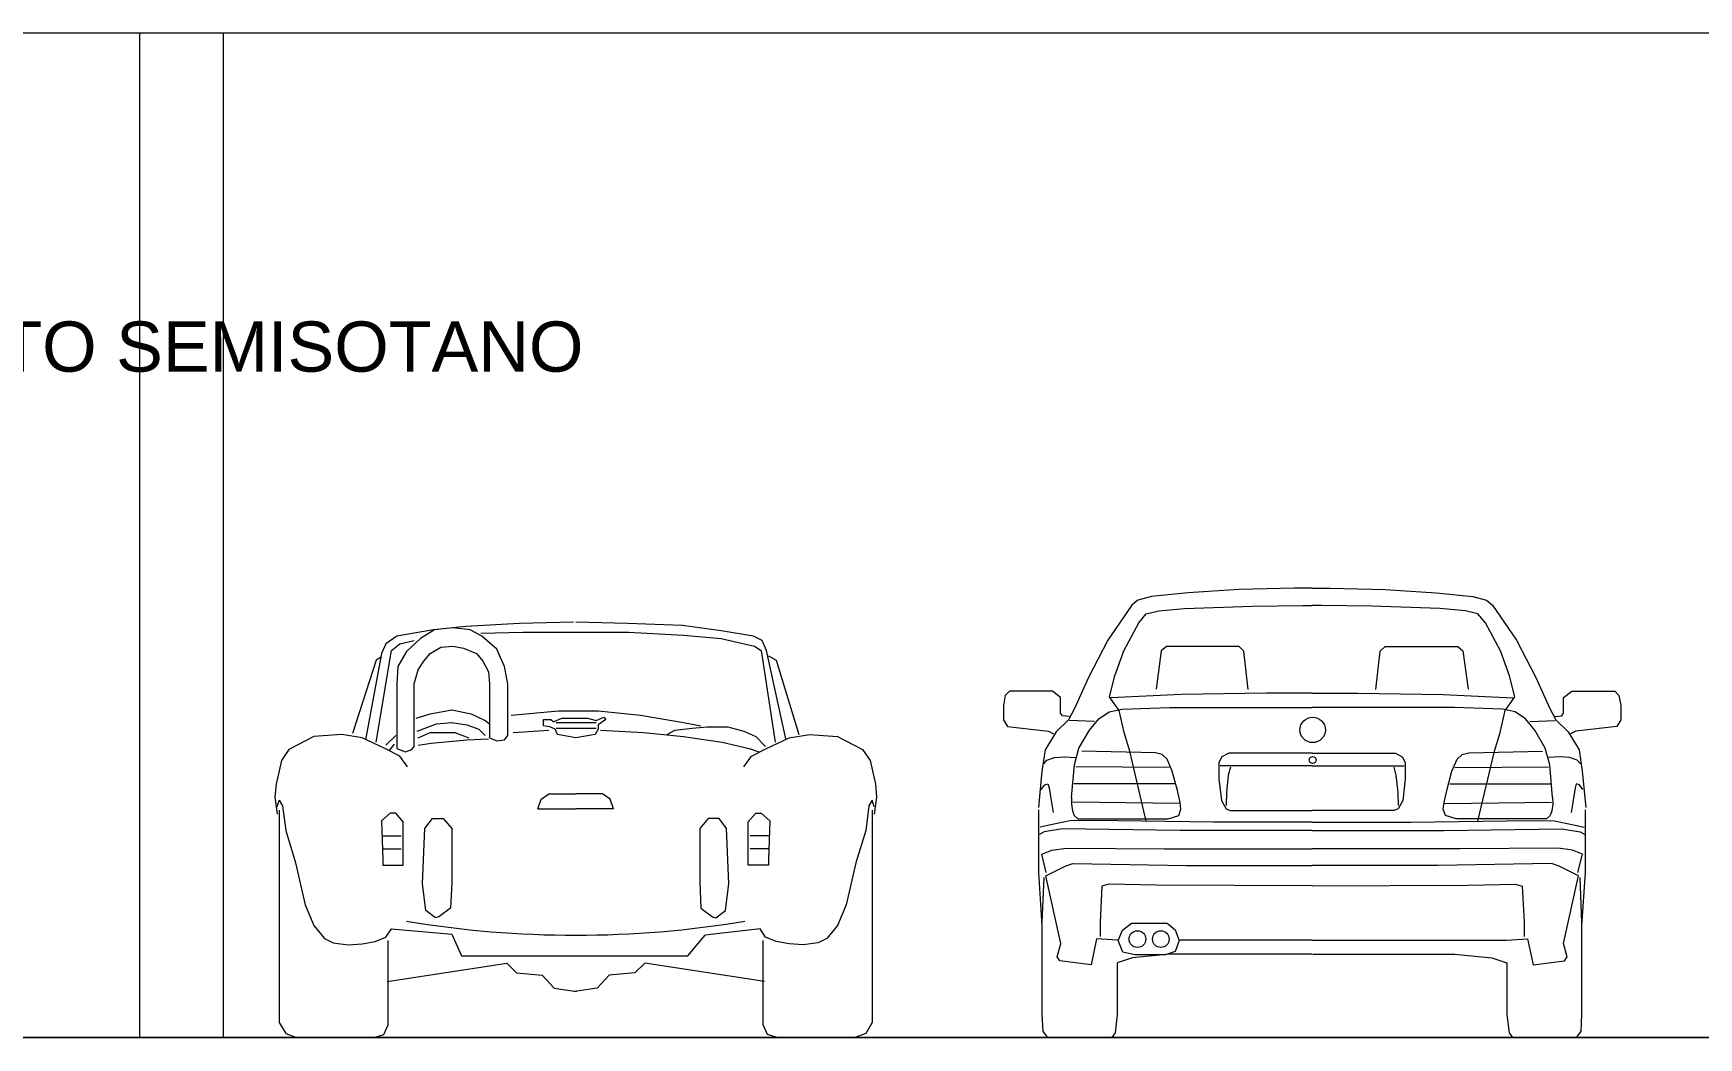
# Model space of a CAD drawing. Header units: metres. Extents: x -2 to 3328848, y -2 to 2725060.
# Drawn here: x 1663802.19 to 1663851.97, y 1363018.75 to 1363048.75 of the extents above; entities that cross this region are included whole.
import ezdxf

# ---------------------------------------------------------------- set-up
doc = ezdxf.new("R2010")
doc.units = ezdxf.units.M
doc.layers.get('0').update_dxf_attribs({"color": 253, "lineweight": 0})
doc.layers.add('DIEN HOA', color=253, linetype='Continuous', lineweight=0)
doc.styles.get("Standard").update_dxf_attribs({"font": 'arial.ttf'})

msp = doc.modelspace()

# ---------------------------------------------------------------- linework, layer by layer
for p, q in [((1663856.859, 1363048.749), (1663734.859, 1363048.749)), ((1663805.359, 1363048.749), (1663805.359, 1363018.749)), ((1663807.859, 1363048.749), (1663807.859, 1363018.749)), ((1663952.859, 1363018.749), (1663732.859, 1363018.749)), ((1663952.859, 1363018.749), (1663732.859, 1363018.749))]:
    msp.add_line(p, q)
at = {"linetype": 'Continuous'}
msp.add_line((1663732.859, 1363018.749), (1663952.859, 1363018.749), dxfattribs=at)
at = {"layer": 'DIEN HOA'}
for p, q in [((1663838.238, 1363032.138), (1663836.713, 1363032.032)), ((1663839.879, 1363032.176), (1663838.238, 1363032.138)), ((1663840.417, 1363032.176), (1663839.879, 1363032.176)), ((1663840.417, 1363032.176), (1663840.955, 1363032.176)), ((1663840.955, 1363032.176), (1663842.596, 1363032.138)), ((1663842.596, 1363032.138), (1663844.121, 1363032.032)), ((1663835.024, 1363031.665), (1663834.31, 1363030.623)), ((1663835.208, 1363031.819), (1663835.024, 1363031.665)), ((1663835.613, 1363031.925), (1663835.208, 1363031.819)), ((1663836.713, 1363032.032), (1663835.613, 1363031.925)), ((1663835.835, 1363031.501), (1663836.597, 1363031.569)), ((1663836.597, 1363031.569), (1663838.634, 1363031.636)), ((1663838.634, 1363031.636), (1663840.139, 1363031.655)), ((1663840.139, 1363031.655), (1663840.417, 1363031.655)), ((1663840.695, 1363031.655), (1663840.417, 1363031.655)), ((1663842.2, 1363031.636), (1663840.695, 1363031.655)), ((1663844.237, 1363031.569), (1663842.2, 1363031.636)), ((1663844.121, 1363032.032), (1663845.221, 1363031.925)), ((1663844.999, 1363031.501), (1663844.237, 1363031.569)), ((1663845.221, 1363031.925), (1663845.626, 1363031.819)), ((1663845.626, 1363031.819), (1663845.81, 1363031.665)), ((1663845.81, 1363031.665), (1663846.524, 1363030.623)), ((1663816.726, 1363031.124), (1663815.115, 1363031.027)), ((1663818.337, 1363031.156), (1663816.726, 1363031.124)), ((1663819.949, 1363031.124), (1663818.402, 1363031.156)), ((1663821.592, 1363031.059), (1663819.949, 1363031.124)), ((1663822.752, 1363030.898), (1663821.592, 1363031.059)), ((1663834.784, 1363030.305), (1663835.237, 1363031.144)), ((1663835.237, 1363031.144), (1663835.458, 1363031.405)), ((1663835.458, 1363031.405), (1663835.835, 1363031.501)), ((1663845.375, 1363031.405), (1663844.999, 1363031.501)), ((1663845.597, 1363031.144), (1663845.375, 1363031.405)), ((1663846.05, 1363030.305), (1663845.597, 1363031.144)), ((1663813.052, 1363030.737), (1663812.73, 1363030.512)), ((1663814.148, 1363030.931), (1663813.052, 1363030.737)), ((1663813.149, 1363030.512), (1663813.568, 1363030.608)), ((1663813.761, 1363030.673), (1663813.342, 1363030.286)), ((1663814.18, 1363030.931), (1663813.761, 1363030.673)), ((1663815.115, 1363031.027), (1663814.148, 1363030.931)), ((1663814.728, 1363030.995), (1663814.18, 1363030.931)), ((1663815.244, 1363030.931), (1663814.728, 1363030.995)), ((1663815.598, 1363030.737), (1663815.244, 1363030.931)), ((1663815.566, 1363030.834), (1663816.823, 1363030.866)), ((1663816.049, 1363030.35), (1663815.598, 1363030.737)), ((1663816.823, 1363030.866), (1663819.981, 1363030.866)), ((1663819.981, 1363030.866), (1663821.624, 1363030.769)), ((1663821.624, 1363030.769), (1663822.752, 1363030.673)), ((1663823.719, 1363030.737), (1663822.752, 1363030.898)), ((1663822.752, 1363030.673), (1663823.751, 1363030.447)), ((1663823.977, 1363030.608), (1663823.719, 1363030.737)), ((1663824.106, 1363030.318), (1663823.977, 1363030.608)), ((1663834.31, 1363030.623), (1663833.728, 1363029.505)), ((1663846.524, 1363030.623), (1663847.106, 1363029.505)), ((1663812.601, 1363030.222), (1663812.118, 1363027.643)), ((1663812.44, 1363027.579), (1663812.891, 1363030.318)), ((1663812.601, 1363030.125), (1663812.44, 1363030.028)), ((1663812.73, 1363030.512), (1663812.601, 1363030.222)), ((1663812.891, 1363030.318), (1663813.149, 1363030.512)), ((1663813.342, 1363030.286), (1663813.084, 1363029.835)), ((1663813.858, 1363029.996), (1663814.051, 1363030.222)), ((1663814.051, 1363030.222), (1663814.373, 1363030.415)), ((1663814.373, 1363030.415), (1663814.728, 1363030.447)), ((1663814.728, 1363030.447), (1663815.05, 1363030.383)), ((1663815.05, 1363030.383), (1663815.437, 1363030.222)), ((1663815.437, 1363030.222), (1663815.63, 1363029.996)), ((1663816.275, 1363029.835), (1663816.049, 1363030.35)), ((1663823.751, 1363030.447), (1663823.945, 1363030.318)), ((1663823.945, 1363030.318), (1663824.364, 1363027.579)), ((1663824.686, 1363027.676), (1663824.106, 1363030.318)), ((1663824.17, 1363030.157), (1663824.396, 1363030.028)), ((1663834.516, 1363029.557), (1663834.784, 1363030.305)), ((1663835.907, 1363030.301), (1663835.756, 1363029.156)), ((1663836.059, 1363030.436), (1663835.907, 1363030.301)), ((1663838.233, 1363030.436), (1663836.059, 1363030.436)), ((1663838.379, 1363030.296), (1663838.233, 1363030.436)), ((1663838.509, 1363029.15), (1663838.379, 1363030.296)), ((1663842.325, 1363029.15), (1663842.454, 1363030.296)), ((1663842.454, 1363030.296), (1663842.6, 1363030.436)), ((1663842.6, 1363030.436), (1663844.775, 1363030.436)), ((1663844.775, 1363030.436), (1663844.926, 1363030.301)), ((1663844.926, 1363030.301), (1663845.078, 1363029.156)), ((1663846.318, 1363029.557), (1663846.05, 1363030.305)), ((1663812.44, 1363030.028), (1663811.731, 1363027.837)), ((1663813.084, 1363029.835), (1663813.052, 1363029.319)), ((1663813.568, 1363029.319), (1663813.697, 1363029.738)), ((1663813.697, 1363029.738), (1663813.858, 1363029.996)), ((1663815.63, 1363029.996), (1663815.791, 1363029.674)), ((1663815.791, 1363029.674), (1663815.824, 1363029.319)), ((1663816.371, 1363029.319), (1663816.275, 1363029.835)), ((1663824.396, 1363030.028), (1663825.073, 1363027.805)), ((1663813.052, 1363029.319), (1663813.052, 1363027.386)), ((1663813.568, 1363027.45), (1663813.568, 1363029.319)), ((1663815.824, 1363029.319), (1663815.824, 1363027.708)), ((1663816.371, 1363027.772), (1663816.371, 1363029.319)), ((1663831.372, 1363029.098), (1663831.245, 1363028.972)), ((1663832.657, 1363029.098), (1663831.372, 1363029.098)), ((1663832.899, 1363028.909), (1663832.657, 1363029.098)), ((1663833.728, 1363029.505), (1663833.31, 1363028.583)), ((1663834.36, 1363028.932), (1663834.516, 1363029.557)), ((1663846.474, 1363028.932), (1663846.318, 1363029.557)), ((1663847.106, 1363029.505), (1663847.524, 1363028.583)), ((1663847.935, 1363028.909), (1663848.177, 1363029.098)), ((1663848.177, 1363029.098), (1663849.462, 1363029.098)), ((1663849.462, 1363029.098), (1663849.588, 1363028.972)), ((1663831.245, 1363028.972), (1663831.193, 1363028.667)), ((1663831.193, 1363028.667), (1663831.193, 1363028.246)), ((1663832.899, 1363028.446), (1663832.899, 1363028.909)), ((1663833.31, 1363028.583), (1663833.131, 1363028.246)), ((1663834.516, 1363028.698), (1663834.36, 1363028.932)), ((1663836.504, 1363028.999), (1663834.404, 1363028.899)), ((1663834.65, 1363028.52), (1663834.516, 1363028.698)), ((1663834.728, 1363028.564), (1663836.158, 1363028.609)), ((1663836.158, 1363028.609), (1663840.417, 1363028.609)), ((1663839.05, 1363029.044), (1663836.504, 1363028.999)), ((1663840.417, 1363029.044), (1663839.05, 1363029.044)), ((1663840.417, 1363029.044), (1663841.784, 1363029.044)), ((1663844.676, 1363028.609), (1663840.417, 1363028.609)), ((1663841.784, 1363029.044), (1663844.33, 1363028.999)), ((1663844.33, 1363028.999), (1663846.429, 1363028.899)), ((1663846.106, 1363028.564), (1663844.676, 1363028.609)), ((1663846.184, 1363028.52), (1663846.318, 1363028.698)), ((1663846.318, 1363028.698), (1663846.474, 1363028.932)), ((1663847.524, 1363028.583), (1663847.703, 1363028.246)), ((1663847.935, 1363028.446), (1663847.935, 1363028.909)), ((1663849.588, 1363028.972), (1663849.641, 1363028.667)), ((1663849.641, 1363028.667), (1663849.641, 1363028.246)), ((1663813.632, 1363028.288), (1663814.051, 1363028.417)), ((1663813.664, 1363027.901), (1663814.244, 1363028.127)), ((1663814.051, 1363028.417), (1663814.696, 1363028.546)), ((1663814.244, 1363028.127), (1663814.696, 1363028.159)), ((1663814.696, 1363028.546), (1663815.276, 1363028.417)), ((1663814.696, 1363028.159), (1663815.147, 1363028.095)), ((1663815.147, 1363028.095), (1663815.501, 1363027.966)), ((1663815.276, 1363028.417), (1663815.695, 1363028.224)), ((1663815.695, 1363028.224), (1663815.824, 1363028.127)), ((1663816.468, 1363028.385), (1663817.886, 1363028.514)), ((1663817.435, 1363028.256), (1663817.661, 1363028.256)), ((1663817.435, 1363028.062), (1663817.435, 1363028.256)), ((1663817.661, 1363028.256), (1663817.725, 1363028.191)), ((1663817.725, 1363028.191), (1663817.757, 1363028.191)), ((1663817.757, 1363028.191), (1663817.983, 1363028.288)), ((1663817.822, 1363028.159), (1663819.014, 1363028.159)), ((1663817.886, 1363028.514), (1663819.078, 1363028.514)), ((1663817.983, 1363028.288), (1663818.756, 1363028.288)), ((1663818.756, 1363028.288), (1663819.014, 1363028.224)), ((1663819.014, 1363028.224), (1663819.24, 1363028.32)), ((1663819.078, 1363028.514), (1663820.335, 1363028.385)), ((1663819.304, 1363028.256), (1663819.078, 1363028.095)), ((1663819.078, 1363028.095), (1663819.078, 1363027.966)), ((1663819.24, 1363028.32), (1663819.304, 1363028.256)), ((1663820.335, 1363028.385), (1663821.624, 1363028.159)), ((1663821.624, 1363028.159), (1663822.14, 1363028.062)), ((1663831.193, 1363028.246), (1663831.309, 1363028.046)), ((1663833.131, 1363028.246), (1663832.762, 1363027.888)), ((1663832.952, 1363028.361), (1663832.899, 1363028.446)), ((1663833.152, 1363028.34), (1663832.952, 1363028.361)), ((1663833.91, 1363028.193), (1663833.152, 1363028.225)), ((1663833.757, 1363027.939), (1663834.036, 1363028.274)), ((1663834.036, 1363028.274), (1663834.349, 1363028.486)), ((1663834.349, 1363028.486), (1663834.728, 1363028.564)), ((1663834.795, 1363027.861), (1663834.65, 1363028.52)), ((1663846.039, 1363027.861), (1663846.184, 1363028.52)), ((1663846.485, 1363028.486), (1663846.106, 1363028.564)), ((1663846.798, 1363028.274), (1663846.485, 1363028.486)), ((1663847.077, 1363027.939), (1663846.798, 1363028.274)), ((1663846.923, 1363028.193), (1663847.682, 1363028.225)), ((1663847.682, 1363028.34), (1663847.882, 1363028.361)), ((1663847.703, 1363028.246), (1663848.071, 1363027.888)), ((1663847.882, 1363028.361), (1663847.935, 1363028.446)), ((1663849.641, 1363028.246), (1663849.525, 1363028.046)), ((1663810.571, 1363027.74), (1663809.829, 1363027.353)), ((1663811.409, 1363027.805), (1663810.571, 1363027.74)), ((1663812.021, 1363027.708), (1663811.409, 1363027.805)), ((1663812.698, 1363027.386), (1663812.021, 1363027.708)), ((1663812.73, 1363027.482), (1663813.02, 1363027.772)), ((1663813.697, 1363027.708), (1663814.051, 1363027.869)), ((1663814.051, 1363027.869), (1663814.792, 1363027.869)), ((1663814.083, 1363027.547), (1663815.147, 1363027.643)), ((1663814.792, 1363027.869), (1663815.211, 1363027.708)), ((1663815.147, 1363027.643), (1663815.791, 1363027.676)), ((1663815.501, 1363027.966), (1663815.695, 1363027.772)), ((1663815.824, 1363027.708), (1663816.049, 1363027.611)), ((1663816.049, 1363027.611), (1663816.275, 1363027.643)), ((1663816.275, 1363027.643), (1663816.371, 1363027.772)), ((1663816.533, 1363027.869), (1663817.596, 1363027.933)), ((1663817.628, 1363028.03), (1663817.435, 1363028.062)), ((1663817.789, 1363027.966), (1663817.628, 1363028.03)), ((1663817.854, 1363027.805), (1663817.789, 1363027.966)), ((1663817.822, 1363027.998), (1663819.014, 1363027.998)), ((1663818.402, 1363027.708), (1663817.854, 1363027.805)), ((1663818.982, 1363027.805), (1663818.402, 1363027.708)), ((1663819.078, 1363027.966), (1663818.982, 1363027.805)), ((1663819.143, 1363027.933), (1663820.432, 1363027.869)), ((1663820.432, 1363027.869), (1663821.624, 1363027.74)), ((1663821.141, 1363027.805), (1663821.367, 1363027.933)), ((1663821.367, 1363027.933), (1663821.882, 1363027.998)), ((1663821.624, 1363027.74), (1663822.785, 1363027.579)), ((1663821.882, 1363027.998), (1663822.333, 1363028.03)), ((1663822.333, 1363028.03), (1663822.946, 1363028.03)), ((1663822.785, 1363027.579), (1663823.59, 1363027.386)), ((1663822.946, 1363028.03), (1663823.429, 1363027.901)), ((1663823.429, 1363027.901), (1663823.784, 1363027.74)), ((1663823.784, 1363027.74), (1663824.074, 1363027.45)), ((1663824.106, 1363027.386), (1663824.783, 1363027.708)), ((1663824.783, 1363027.708), (1663825.395, 1363027.805)), ((1663825.395, 1363027.805), (1663826.233, 1363027.74)), ((1663826.233, 1363027.74), (1663826.974, 1363027.353)), ((1663831.309, 1363028.046), (1663832.531, 1363027.909)), ((1663832.762, 1363027.888), (1663832.436, 1363027.351)), ((1663832.531, 1363027.909), (1663832.689, 1363027.825)), ((1663833.445, 1363027.392), (1663833.757, 1363027.939)), ((1663834.963, 1363027.303), (1663834.795, 1363027.861)), ((1663845.871, 1363027.303), (1663846.039, 1363027.861)), ((1663847.388, 1363027.392), (1663847.077, 1363027.939)), ((1663848.071, 1363027.888), (1663848.398, 1363027.351)), ((1663848.303, 1363027.909), (1663848.145, 1363027.825)), ((1663849.525, 1363028.046), (1663848.303, 1363027.909)), ((1663809.829, 1363027.353), (1663809.604, 1363027.031)), ((1663813.149, 1363027.16), (1663812.698, 1363027.386)), ((1663812.827, 1363027.321), (1663812.988, 1363027.515)), ((1663813.052, 1363027.386), (1663813.31, 1363027.289)), ((1663813.374, 1363026.838), (1663813.149, 1363027.16)), ((1663813.31, 1363027.289), (1663813.503, 1363027.353)), ((1663813.503, 1363027.353), (1663813.568, 1363027.45)), ((1663813.697, 1363027.482), (1663814.083, 1363027.547)), ((1663823.429, 1363026.838), (1663823.655, 1363027.16)), ((1663823.59, 1363027.386), (1663823.88, 1363027.289)), ((1663823.655, 1363027.16), (1663824.106, 1363027.386)), ((1663826.974, 1363027.353), (1663827.2, 1363027.031)), ((1663832.436, 1363027.351), (1663832.341, 1363026.709)), ((1663832.488, 1363027.035), (1663832.72, 1363027.119)), ((1663832.72, 1363027.119), (1663833.005, 1363027.14)), ((1663833.005, 1363027.14), (1663833.352, 1363027.119)), ((1663833.31, 1363026.901), (1663833.445, 1363027.392)), ((1663835.733, 1363027.258), (1663833.533, 1363027.303)), ((1663835.458, 1363025.213), (1663834.963, 1363027.303)), ((1663835.934, 1363027.203), (1663835.733, 1363027.258)), ((1663836.079, 1363027.069), (1663835.934, 1363027.203)), ((1663837.721, 1363027.133), (1663837.632, 1363026.965)), ((1663837.922, 1363027.244), (1663837.721, 1363027.133)), ((1663840.417, 1363027.244), (1663837.922, 1363027.244)), ((1663840.417, 1363027.244), (1663842.912, 1363027.244)), ((1663842.912, 1363027.244), (1663843.113, 1363027.133)), ((1663843.113, 1363027.133), (1663843.202, 1363026.965)), ((1663844.754, 1363027.069), (1663844.899, 1363027.203)), ((1663844.899, 1363027.203), (1663845.1, 1363027.258)), ((1663845.1, 1363027.258), (1663847.3, 1363027.303)), ((1663845.375, 1363025.213), (1663845.871, 1363027.303)), ((1663847.524, 1363026.901), (1663847.388, 1363027.392)), ((1663847.829, 1363027.14), (1663847.482, 1363027.119)), ((1663848.114, 1363027.119), (1663847.829, 1363027.14)), ((1663848.345, 1363027.035), (1663848.114, 1363027.119)), ((1663848.398, 1363027.351), (1663848.493, 1363026.709)), ((1663809.604, 1363027.031), (1663809.443, 1363026.322)), ((1663827.2, 1363027.031), (1663827.361, 1363026.322)), ((1663832.341, 1363026.709), (1663832.236, 1363025.624)), ((1663832.394, 1363026.93), (1663832.488, 1363027.035)), ((1663833.227, 1363025.919), (1663833.31, 1363026.901)), ((1663836.147, 1363026.823), (1663833.355, 1363026.834)), ((1663836.236, 1363026.712), (1663836.079, 1363027.069)), ((1663836.391, 1363026.131), (1663836.236, 1363026.712)), ((1663837.632, 1363026.965), (1663837.632, 1363026.485)), ((1663840.417, 1363026.865), (1663837.665, 1363026.865)), ((1663837.911, 1363026.586), (1663837.855, 1363026.073)), ((1663837.978, 1363026.831), (1663837.911, 1363026.586)), ((1663840.417, 1363026.865), (1663843.169, 1363026.865)), ((1663842.856, 1363026.831), (1663842.923, 1363026.586)), ((1663842.923, 1363026.586), (1663842.979, 1363026.073)), ((1663843.202, 1363026.965), (1663843.202, 1363026.485)), ((1663844.443, 1363026.131), (1663844.598, 1363026.712)), ((1663844.598, 1363026.712), (1663844.754, 1363027.069)), ((1663844.687, 1363026.823), (1663847.479, 1363026.834)), ((1663847.607, 1363025.919), (1663847.524, 1363026.901)), ((1663848.44, 1363026.93), (1663848.345, 1363027.035)), ((1663848.493, 1363026.709), (1663848.598, 1363025.624)), ((1663809.443, 1363026.322), (1663809.41, 1363025.935)), ((1663827.361, 1363026.322), (1663827.393, 1363025.935)), ((1663832.32, 1363026.161), (1663832.425, 1363026.298)), ((1663832.425, 1363026.298), (1663832.52, 1363026.33)), ((1663832.52, 1363026.33), (1663832.552, 1363026.214)), ((1663832.552, 1363026.214), (1663832.625, 1363025.772)), ((1663836.302, 1363026.332), (1663833.292, 1363026.332)), ((1663836.47, 1363025.774), (1663836.391, 1363026.131)), ((1663837.632, 1363026.485), (1663837.71, 1363025.838)), ((1663843.202, 1363026.485), (1663843.124, 1363025.838)), ((1663844.363, 1363025.774), (1663844.443, 1363026.131)), ((1663844.532, 1363026.332), (1663847.542, 1363026.332)), ((1663848.282, 1363026.214), (1663848.208, 1363025.772)), ((1663848.314, 1363026.33), (1663848.282, 1363026.214)), ((1663848.409, 1363026.298), (1663848.314, 1363026.33)), ((1663848.514, 1363026.161), (1663848.409, 1363026.298)), ((1663809.41, 1363025.935), (1663809.475, 1363025.42)), ((1663809.475, 1363025.645), (1663809.539, 1363025.839)), ((1663809.539, 1363025.839), (1663809.636, 1363025.678)), ((1663809.636, 1363025.678), (1663809.733, 1363024.936)), ((1663817.274, 1363025.581), (1663817.37, 1363025.871)), ((1663817.274, 1363025.581), (1663818.402, 1363025.581)), ((1663817.37, 1363025.871), (1663817.596, 1363026.032)), ((1663817.596, 1363026.032), (1663818.402, 1363026.032)), ((1663819.207, 1363026.032), (1663818.402, 1363026.032)), ((1663819.53, 1363025.581), (1663818.402, 1363025.581)), ((1663819.433, 1363025.871), (1663819.207, 1363026.032)), ((1663819.53, 1363025.581), (1663819.433, 1363025.871)), ((1663827.167, 1363025.678), (1663827.071, 1363024.936)), ((1663827.264, 1363025.839), (1663827.167, 1363025.678)), ((1663827.329, 1363025.645), (1663827.264, 1363025.839)), ((1663827.393, 1363025.935), (1663827.329, 1363025.42)), ((1663832.625, 1363025.772), (1663832.678, 1363025.477)), ((1663833.227, 1363025.919), (1663833.225, 1363025.727)), ((1663833.225, 1363025.727), (1663833.252, 1363025.522)), ((1663836.448, 1363025.741), (1663833.263, 1363025.785)), ((1663836.494, 1363025.579), (1663836.47, 1363025.774)), ((1663837.71, 1363025.838), (1663837.844, 1363025.581)), ((1663837.855, 1363026.073), (1663837.844, 1363025.682)), ((1663837.844, 1363025.581), (1663837.967, 1363025.537)), ((1663842.99, 1363025.581), (1663842.867, 1363025.537)), ((1663842.979, 1363026.073), (1663842.99, 1363025.682)), ((1663843.124, 1363025.838), (1663842.99, 1363025.581)), ((1663844.339, 1363025.579), (1663844.363, 1363025.774)), ((1663844.386, 1363025.741), (1663847.571, 1363025.785)), ((1663847.609, 1363025.727), (1663847.582, 1363025.522)), ((1663847.607, 1363025.919), (1663847.609, 1363025.727)), ((1663848.208, 1363025.772), (1663848.156, 1363025.477)), ((1663809.539, 1363025.549), (1663809.539, 1363019.2)), ((1663812.859, 1363025.452), (1663812.601, 1363025.226)), ((1663812.601, 1363025.226), (1663812.633, 1363024.066)), ((1663813.02, 1363025.452), (1663812.859, 1363025.452)), ((1663813.245, 1363025.194), (1663813.02, 1363025.452)), ((1663813.245, 1363024.485), (1663813.245, 1363025.194)), ((1663813.89, 1363025.001), (1663814.116, 1363025.291)), ((1663814.116, 1363025.291), (1663814.438, 1363025.291)), ((1663814.438, 1363025.291), (1663814.696, 1363025.001)), ((1663822.366, 1363025.291), (1663822.108, 1363025.001)), ((1663822.688, 1363025.291), (1663822.366, 1363025.291)), ((1663822.913, 1363025.001), (1663822.688, 1363025.291)), ((1663823.558, 1363025.194), (1663823.784, 1363025.452)), ((1663823.558, 1363024.485), (1663823.558, 1363025.194)), ((1663823.784, 1363025.452), (1663823.945, 1363025.452)), ((1663823.945, 1363025.452), (1663824.203, 1363025.226)), ((1663824.203, 1363025.226), (1663824.17, 1363024.066)), ((1663827.264, 1363025.549), (1663827.264, 1363019.2)), ((1663832.242, 1363023.68), (1663832.242, 1363025.559)), ((1663832.605, 1363025.102), (1663832.283, 1363025.035)), ((1663833.169, 1363025.223), (1663832.605, 1363025.102)), ((1663833.907, 1363025.237), (1663833.169, 1363025.223)), ((1663833.252, 1363025.522), (1663833.299, 1363025.386)), ((1663833.299, 1363025.386), (1663833.413, 1363025.282)), ((1663833.413, 1363025.282), (1663836.109, 1363025.282)), ((1663837.465, 1363025.183), (1663833.907, 1363025.237)), ((1663836.109, 1363025.282), (1663836.43, 1363025.381)), ((1663836.43, 1363025.381), (1663836.494, 1363025.579)), ((1663840.417, 1363025.183), (1663837.465, 1363025.183)), ((1663837.967, 1363025.537), (1663840.417, 1363025.537)), ((1663842.867, 1363025.537), (1663840.417, 1363025.537)), ((1663840.417, 1363025.183), (1663843.369, 1363025.183)), ((1663843.369, 1363025.183), (1663846.927, 1363025.237)), ((1663844.404, 1363025.381), (1663844.339, 1363025.579)), ((1663844.725, 1363025.282), (1663844.404, 1363025.381)), ((1663847.421, 1363025.282), (1663844.725, 1363025.282)), ((1663846.927, 1363025.237), (1663847.665, 1363025.223)), ((1663847.535, 1363025.386), (1663847.421, 1363025.282)), ((1663847.582, 1363025.522), (1663847.535, 1363025.386)), ((1663847.665, 1363025.223), (1663848.229, 1363025.102)), ((1663848.229, 1363025.102), (1663848.551, 1363025.035)), ((1663848.591, 1363023.68), (1663848.591, 1363025.559)), ((1663809.733, 1363024.936), (1663810.023, 1363023.97)), ((1663812.633, 1363024.775), (1663813.181, 1363024.775)), ((1663813.826, 1363023.357), (1663813.89, 1363025.001)), ((1663814.696, 1363025.001), (1663814.696, 1363023.39)), ((1663822.108, 1363025.001), (1663822.108, 1363023.39)), ((1663822.978, 1363023.357), (1663822.913, 1363025.001)), ((1663824.17, 1363024.775), (1663823.622, 1363024.775)), ((1663827.071, 1363024.936), (1663826.781, 1363023.97)), ((1663832.404, 1363024.901), (1663832.269, 1363024.821)), ((1663832.954, 1363024.982), (1663832.404, 1363024.901)), ((1663836.471, 1363024.941), (1663832.954, 1363024.982)), ((1663840.417, 1363024.941), (1663836.471, 1363024.941)), ((1663840.417, 1363024.941), (1663844.362, 1363024.941)), ((1663844.362, 1363024.941), (1663847.88, 1363024.982)), ((1663847.88, 1363024.982), (1663848.43, 1363024.901)), ((1663848.43, 1363024.901), (1663848.565, 1363024.821)), ((1663812.633, 1363024.389), (1663813.181, 1363024.389)), ((1663813.245, 1363023.905), (1663813.245, 1363024.485)), ((1663823.558, 1363023.905), (1663823.558, 1363024.485)), ((1663824.17, 1363024.389), (1663823.622, 1363024.389)), ((1663832.336, 1363024.23), (1663832.632, 1363024.351)), ((1663832.471, 1363023.68), (1663832.336, 1363024.23)), ((1663832.632, 1363024.351), (1663833.061, 1363024.405)), ((1663833.061, 1363024.405), (1663836.002, 1363024.391)), ((1663836.002, 1363024.391), (1663840.417, 1363024.391)), ((1663844.832, 1363024.391), (1663840.417, 1363024.391)), ((1663847.772, 1363024.405), (1663844.832, 1363024.391)), ((1663848.202, 1363024.351), (1663847.772, 1363024.405)), ((1663848.497, 1363024.23), (1663848.202, 1363024.351)), ((1663848.363, 1363023.68), (1663848.497, 1363024.23)), ((1663810.023, 1363023.97), (1663810.313, 1363022.713)), ((1663812.633, 1363024.066), (1663812.633, 1363023.905)), ((1663812.633, 1363023.905), (1663813.02, 1363023.905)), ((1663813.02, 1363023.905), (1663813.245, 1363023.905)), ((1663823.784, 1363023.905), (1663823.558, 1363023.905)), ((1663824.17, 1363023.905), (1663823.784, 1363023.905)), ((1663824.17, 1363024.066), (1663824.17, 1363023.905)), ((1663826.781, 1363023.97), (1663826.491, 1363022.713)), ((1663832.35, 1363022.09), (1663832.242, 1363023.68)), ((1663832.457, 1363023.586), (1663833.035, 1363023.868)), ((1663833.035, 1363023.868), (1663833.263, 1363023.949)), ((1663833.263, 1363023.949), (1663836.659, 1363023.895)), ((1663836.659, 1363023.895), (1663840.417, 1363023.895)), ((1663844.174, 1363023.895), (1663840.417, 1363023.895)), ((1663847.571, 1363023.949), (1663844.174, 1363023.895)), ((1663847.799, 1363023.868), (1663847.571, 1363023.949)), ((1663848.377, 1363023.586), (1663847.799, 1363023.868)), ((1663848.484, 1363022.09), (1663848.591, 1363023.68)), ((1663813.922, 1363022.552), (1663813.826, 1363023.357)), ((1663814.696, 1363023.39), (1663814.663, 1363022.616)), ((1663822.108, 1363023.39), (1663822.14, 1363022.616)), ((1663822.881, 1363022.552), (1663822.978, 1363023.357)), ((1663832.35, 1363022.184), (1663832.404, 1363023.533)), ((1663832.9, 1363021.566), (1663832.457, 1363023.586)), ((1663834.135, 1363023.276), (1663834.082, 1363022.195)), ((1663834.337, 1363023.329), (1663834.135, 1363023.276)), ((1663835.76, 1363023.302), (1663834.337, 1363023.329)), ((1663840.417, 1363023.289), (1663835.76, 1363023.302)), ((1663840.417, 1363023.289), (1663845.074, 1363023.302)), ((1663845.074, 1363023.302), (1663846.497, 1363023.329)), ((1663846.497, 1363023.329), (1663846.698, 1363023.276)), ((1663846.698, 1363023.276), (1663846.752, 1363022.195)), ((1663847.934, 1363021.566), (1663848.377, 1363023.586)), ((1663848.484, 1363022.184), (1663848.43, 1363023.533)), ((1663810.313, 1363022.713), (1663810.571, 1363022.1)), ((1663814.663, 1363022.616), (1663814.309, 1363022.358)), ((1663822.14, 1363022.616), (1663822.495, 1363022.358)), ((1663826.491, 1363022.713), (1663826.233, 1363022.1)), ((1663810.571, 1363022.1), (1663810.893, 1363021.714)), ((1663814.212, 1363022.326), (1663813.922, 1363022.552)), ((1663814.309, 1363022.358), (1663814.212, 1363022.326)), ((1663822.495, 1363022.358), (1663822.591, 1363022.326)), ((1663822.591, 1363022.326), (1663822.881, 1363022.552)), ((1663826.233, 1363022.1), (1663825.911, 1363021.714)), ((1663834.082, 1363022.195), (1663834.082, 1363021.766)), ((1663834.747, 1363021.958), (1663835.013, 1363022.166)), ((1663835.013, 1363022.166), (1663836.085, 1363022.166)), ((1663836.085, 1363022.166), (1663836.318, 1363021.967)), ((1663846.752, 1363022.195), (1663846.752, 1363021.766)), ((1663810.893, 1363021.714), (1663811.151, 1363021.585)), ((1663812.021, 1363021.553), (1663812.408, 1363021.617)), ((1663812.408, 1363021.617), (1663812.73, 1363021.746)), ((1663812.73, 1363021.746), (1663812.891, 1363022.004)), ((1663812.794, 1363019.136), (1663812.794, 1363021.649)), ((1663812.891, 1363022.004), (1663814.696, 1363021.843)), ((1663814.696, 1363021.843), (1663814.986, 1363021.198)), ((1663821.753, 1363021.198), (1663822.269, 1363021.81)), ((1663823.912, 1363022.004), (1663822.269, 1363021.81)), ((1663824.074, 1363021.746), (1663823.912, 1363022.004)), ((1663824.009, 1363019.136), (1663824.009, 1363021.649)), ((1663824.396, 1363021.617), (1663824.074, 1363021.746)), ((1663824.783, 1363021.553), (1663824.396, 1363021.617)), ((1663825.911, 1363021.714), (1663825.653, 1363021.585)), ((1663832.35, 1363019.447), (1663832.35, 1363022.09)), ((1663833.974, 1363021.698), (1663833.813, 1363020.922)), ((1663834.605, 1363021.658), (1663833.974, 1363021.698)), ((1663834.622, 1363021.651), (1663834.747, 1363021.958)), ((1663834.763, 1363021.302), (1663834.622, 1363021.651)), ((1663836.318, 1363021.967), (1663836.442, 1363021.651)), ((1663836.442, 1363021.651), (1663836.326, 1363021.319)), ((1663840.417, 1363021.658), (1663836.457, 1363021.658)), ((1663840.417, 1363021.658), (1663844.376, 1363021.658)), ((1663844.376, 1363021.658), (1663846.229, 1363021.658)), ((1663846.229, 1363021.658), (1663846.86, 1363021.698)), ((1663846.86, 1363021.698), (1663847.021, 1363020.922)), ((1663848.484, 1363019.447), (1663848.484, 1363022.09)), ((1663811.151, 1363021.585), (1663811.602, 1363021.52)), ((1663811.602, 1363021.52), (1663812.021, 1363021.553)), ((1663814.986, 1363021.198), (1663821.753, 1363021.198)), ((1663825.202, 1363021.52), (1663824.783, 1363021.553)), ((1663825.653, 1363021.585), (1663825.202, 1363021.52)), ((1663832.793, 1363021.164), (1663832.9, 1363021.566)), ((1663832.873, 1363021.043), (1663832.793, 1363021.164)), ((1663835.048, 1363021.135), (1663834.592, 1363020.987)), ((1663835.121, 1363021.227), (1663834.763, 1363021.302)), ((1663836.149, 1363021.242), (1663835.048, 1363021.135)), ((1663836.035, 1363021.227), (1663835.121, 1363021.227)), ((1663836.326, 1363021.319), (1663836.035, 1363021.227)), ((1663840.405, 1363021.242), (1663836.149, 1363021.242)), ((1663840.429, 1363021.242), (1663844.685, 1363021.242)), ((1663844.685, 1363021.242), (1663845.785, 1363021.135)), ((1663845.785, 1363021.135), (1663846.242, 1363020.987)), ((1663848.041, 1363021.164), (1663847.934, 1363021.566)), ((1663847.96, 1363021.043), (1663848.041, 1363021.164)), ((1663812.762, 1363020.425), (1663816.339, 1363020.973)), ((1663816.339, 1363020.973), (1663816.629, 1363020.682)), ((1663816.629, 1363020.682), (1663817.403, 1363020.618)), ((1663817.403, 1363020.618), (1663817.757, 1363020.231)), ((1663819.401, 1363020.618), (1663819.046, 1363020.231)), ((1663820.174, 1363020.682), (1663819.401, 1363020.618)), ((1663820.464, 1363020.973), (1663820.174, 1363020.682)), ((1663824.041, 1363020.425), (1663820.464, 1363020.973)), ((1663833.813, 1363020.922), (1663832.873, 1363021.043)), ((1663834.592, 1363020.987), (1663834.592, 1363019.433)), ((1663846.242, 1363020.987), (1663846.242, 1363019.433)), ((1663847.021, 1363020.922), (1663847.96, 1363021.043)), ((1663817.757, 1363020.231), (1663818.37, 1363020.135)), ((1663818.37, 1363020.135), (1663818.434, 1363020.135)), ((1663819.046, 1363020.231), (1663818.434, 1363020.135)), ((1663809.539, 1363019.2), (1663809.733, 1363018.878)), ((1663812.665, 1363018.846), (1663812.794, 1363019.136)), ((1663824.138, 1363018.846), (1663824.009, 1363019.136)), ((1663827.264, 1363019.2), (1663827.071, 1363018.878)), ((1663832.377, 1363018.937), (1663832.35, 1363019.447)), ((1663834.592, 1363019.433), (1663834.525, 1363018.896)), ((1663846.242, 1363019.433), (1663846.309, 1363018.896)), ((1663848.457, 1363018.937), (1663848.484, 1363019.447)), ((1663809.733, 1363018.878), (1663810.055, 1363018.749)), ((1663810.055, 1363018.749), (1663812.375, 1363018.749)), ((1663812.375, 1363018.749), (1663812.665, 1363018.846)), ((1663824.428, 1363018.749), (1663824.138, 1363018.846)), ((1663826.748, 1363018.749), (1663824.428, 1363018.749)), ((1663827.071, 1363018.878), (1663826.748, 1363018.749)), ((1663832.511, 1363018.749), (1663832.377, 1363018.937)), ((1663834.431, 1363018.749), (1663832.511, 1363018.749)), ((1663834.525, 1363018.896), (1663834.431, 1363018.749)), ((1663846.309, 1363018.896), (1663846.403, 1363018.749)), ((1663846.403, 1363018.749), (1663848.323, 1363018.749)), ((1663848.323, 1363018.749), (1663848.457, 1363018.937))]:
    msp.add_line(p, q, dxfattribs=at)
for centre, radius in [((1663840.433, 1363027.942), 0.38), ((1663840.433, 1363027.043), 0.101), ((1663835.195, 1363021.693), 0.249), ((1663835.894, 1363021.693), 0.249)]:
    msp.add_circle(centre, radius, dxfattribs=at)
msp.add_arc((1663818.402, 1363052.572, -0.387), 30.762, 260.5331, 279.4669, dxfattribs=at)

# ---------------------------------------------------------------- texts
at = {"linetype": 'Continuous', "insert": (1663783.825, 1363040.142), "char_height": 1.5, "attachment_point": 1}
msp.add_mtext_dynamic_manual_height_columns('ESTACIONAMIENTO SEMISOTANO\\P ', width=45.32036, gutter_width=125, heights=[0], dxfattribs=at)

doc.saveas('drawing.dxf')
